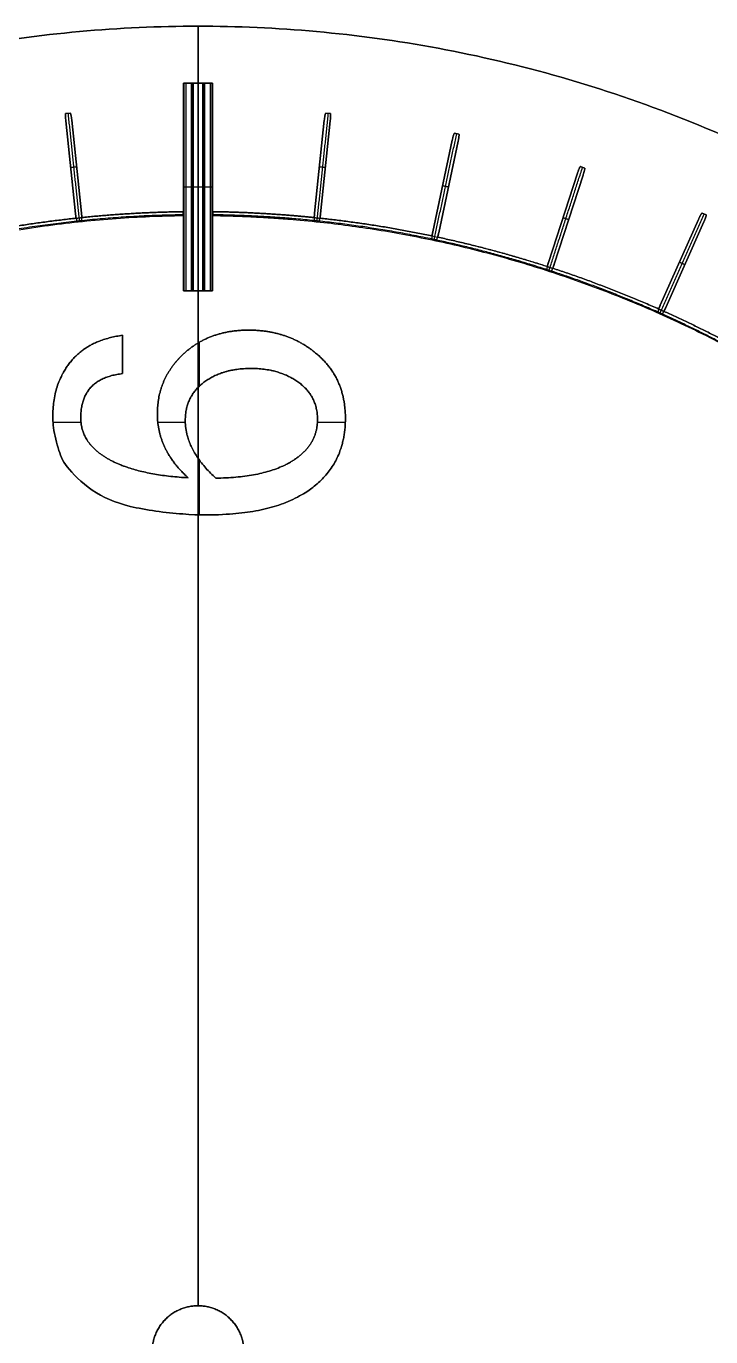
# Model space of a CAD drawing. Header units: millimetres. Extents: x -14 to 14, y 47 to 75.
# Drawn here: x -1.82 to 5.42, y 61.16 to 75 of the extents above; entities that cross this region are included whole.
import ezdxf

# ---------------------------------------------------------------- set-up
doc = ezdxf.new("R2010")
doc.units = ezdxf.units.MM
doc.header["$MEASUREMENT"] = 0
doc.layers.add('Default', color=7, linetype='Continuous')

msp = doc.modelspace()

# ---------------------------------------------------------------- linework, layer by layer
at = {"layer": 'Default', "color": 3}
for p, q in [((-0.153, 74.4, 0.302), (-0.153, 74.4, 0.216)), ((0, 72.204, 0.238), (0, 74.4, 0.238)), ((0, 74.4, 0.238), (0, 74.4, 0.216)), ((0.153, 74.4, 0.302), (0.153, 74.4, 0.216)), ((-0.153, 73.302, 0.302), (-0.153, 73.302, 0.216)), ((0.153, 73.302, 0.302), (0.153, 73.302, 0.216)), ((-0.153, 72.204, 0.302), (-0.153, 72.204, 0.216)), ((0, 72.204, 0.238), (0, 72.204, 0.216)), ((0.153, 72.204, 0.302), (0.153, 72.204, 0.216))]:
    msp.add_line(p, q, dxfattribs=at)
at = {"layer": 'Default', "color": 6}
for p, q in [((-1.352, 74.083, 0.216), (-1.398, 74.079, 0.216)), ((-1.352, 74.083, 0.226), (-1.398, 74.079, 0.226)), ((-1.398, 74.079, 0.221), (-1.352, 74.083, 0.221)), ((-1.398, 74.079, 0.216), (-1.398, 74.079, 0.226)), ((-1.352, 74.083, 0.216), (-1.352, 74.083, 0.226)), ((1.398, 74.079, 0.216), (1.352, 74.083, 0.216)), ((1.398, 74.079, 0.226), (1.352, 74.083, 0.226)), ((1.352, 74.083, 0.221), (1.398, 74.079, 0.221)), ((1.352, 74.083, 0.216), (1.352, 74.083, 0.226)), ((1.398, 74.079, 0.216), (1.398, 74.079, 0.226)), ((-1.398, 74.002, 0.216), (-1.295, 73.017, 0.216)), ((-1.398, 74.002, 0.226), (-1.295, 73.017, 0.226)), ((-1.295, 73.017, 0.221), (-1.398, 74.002, 0.221)), ((-1.398, 74.002, 0.216), (-1.398, 74.002, 0.226)), ((-1.232, 73.024, 0.216), (-1.335, 74.009, 0.216)), ((-1.232, 73.024, 0.226), (-1.335, 74.009, 0.226)), ((-1.335, 74.009, 0.221), (-1.232, 73.024, 0.221)), ((-1.335, 74.009, 0.216), (-1.335, 74.009, 0.226)), ((1.335, 74.009, 0.216), (1.232, 73.024, 0.216)), ((1.335, 74.009, 0.226), (1.232, 73.024, 0.226)), ((1.232, 73.024, 0.221), (1.335, 74.009, 0.221)), ((1.295, 73.017, 0.216), (1.398, 74.002, 0.216)), ((1.295, 73.017, 0.226), (1.398, 74.002, 0.226)), ((1.398, 74.002, 0.221), (1.295, 73.017, 0.221)), ((1.335, 74.009, 0.216), (1.335, 74.009, 0.226)), ((1.398, 74.002, 0.216), (1.398, 74.002, 0.226)), ((2.688, 73.798, 0.216), (2.482, 72.829, 0.216)), ((2.688, 73.798, 0.226), (2.482, 72.829, 0.226)), ((2.482, 72.829, 0.221), (2.688, 73.798, 0.221)), ((2.544, 72.816, 0.216), (2.75, 73.785, 0.216)), ((2.544, 72.816, 0.226), (2.75, 73.785, 0.226)), ((2.75, 73.785, 0.221), (2.544, 72.816, 0.221)), ((2.688, 73.798, 0.216), (2.688, 73.798, 0.226)), ((2.757, 73.861, 0.216), (2.712, 73.871, 0.216)), ((2.757, 73.861, 0.226), (2.712, 73.871, 0.226)), ((2.712, 73.871, 0.221), (2.757, 73.861, 0.221)), ((2.712, 73.871, 0.216), (2.712, 73.871, 0.226)), ((2.75, 73.785, 0.216), (2.75, 73.785, 0.226)), ((2.757, 73.861, 0.216), (2.757, 73.861, 0.226)), ((4.087, 73.502, 0.216), (4.042, 73.517, 0.216)), ((4.087, 73.502, 0.226), (4.042, 73.517, 0.226)), ((4.042, 73.517, 0.221), (4.087, 73.502, 0.221)), ((4.042, 73.517, 0.216), (4.042, 73.517, 0.226)), ((4.011, 73.447, 0.216), (3.705, 72.505, 0.216)), ((4.011, 73.447, 0.226), (3.705, 72.505, 0.226)), ((3.705, 72.505, 0.221), (4.011, 73.447, 0.221)), ((3.765, 72.485, 0.216), (4.071, 73.427, 0.216)), ((3.765, 72.485, 0.226), (4.071, 73.427, 0.226)), ((4.071, 73.427, 0.221), (3.765, 72.485, 0.221)), ((4.011, 73.447, 0.216), (4.011, 73.447, 0.226)), ((4.071, 73.427, 0.216), (4.071, 73.427, 0.226)), ((4.087, 73.502, 0.216), (4.087, 73.502, 0.226)), ((-1.295, 73.017, 0.216), (-1.295, 73.017, 0.226)), ((-1.232, 73.024, 0.216), (-1.232, 73.024, 0.226)), ((0.997, 72.959, 0.226), (0.997, 72.959, 0.216)), ((1, 73, 0.226), (1, 73, 0.216)), ((1.232, 73.024, 0.216), (1.232, 73.024, 0.226)), ((1.295, 73.017, 0.216), (1.295, 73.017, 0.226)), ((5.29, 72.959, 0.216), (4.887, 72.054, 0.216)), ((5.29, 72.959, 0.226), (4.887, 72.054, 0.226)), ((4.887, 72.054, 0.221), (5.29, 72.959, 0.221)), ((5.29, 72.959, 0.216), (5.29, 72.959, 0.226)), ((5.371, 73.007, 0.216), (5.329, 73.025, 0.216)), ((5.371, 73.007, 0.226), (5.329, 73.025, 0.226)), ((5.329, 73.025, 0.221), (5.371, 73.007, 0.221)), ((5.329, 73.025, 0.216), (5.329, 73.025, 0.226)), ((5.371, 73.007, 0.216), (5.371, 73.007, 0.226)), ((-1.279, 72.942, 0.216), (-1.232, 72.947, 0.216)), ((-1.279, 72.942, 0.226), (-1.232, 72.947, 0.226)), ((1.232, 72.947, 0.216), (1.279, 72.942, 0.216)), ((1.232, 72.947, 0.226), (1.279, 72.942, 0.226)), ((2.482, 72.829, 0.216), (2.482, 72.829, 0.226)), ((2.544, 72.816, 0.216), (2.544, 72.816, 0.226)), ((4.945, 72.029, 0.216), (5.348, 72.934, 0.216)), ((4.945, 72.029, 0.226), (5.348, 72.934, 0.226)), ((5.348, 72.934, 0.221), (4.945, 72.029, 0.221)), ((5.348, 72.934, 0.216), (5.348, 72.934, 0.226)), ((2.474, 72.753, 0.216), (2.5, 72.746, 0.216)), ((2.474, 72.753, 0.226), (2.5, 72.746, 0.226)), ((2.5, 72.746, 0.216), (2.52, 72.742, 0.216)), ((2.5, 72.746, 0.226), (2.52, 72.742, 0.226)), ((3.689, 72.43, 0.216), (3.715, 72.42, 0.216)), ((3.689, 72.43, 0.226), (3.715, 72.42, 0.226)), ((3.705, 72.505, 0.216), (3.705, 72.505, 0.226)), ((3.715, 72.42, 0.216), (3.733, 72.414, 0.216)), ((3.715, 72.42, 0.226), (3.733, 72.414, 0.226)), ((3.765, 72.485, 0.216), (3.765, 72.485, 0.226)), ((4.887, 72.054, 0.216), (4.887, 72.054, 0.226)), ((4.945, 72.029, 0.216), (4.945, 72.029, 0.226)), ((4.864, 71.981, 0.216), (4.889, 71.968, 0.216)), ((4.864, 71.981, 0.226), (4.889, 71.968, 0.226)), ((4.889, 71.968, 0.216), (4.906, 71.961, 0.216)), ((4.889, 71.968, 0.226), (4.906, 71.961, 0.226))]:
    msp.add_line(p, q, dxfattribs=at)
at = {"layer": 'Default', "color": 9}
for p, q in [((-0.798, 71.735, 0.309), (-0.798, 71.735, 0.216)), ((0.534, 71.79, 0.216), (0.534, 71.79, 0.309)), ((-1.348, 71.454, 0.216), (-1.348, 71.454, 0.309)), ((-0.798, 71.533, 0.216), (-0.798, 71.533, 0.309)), ((-0.158, 71.534, 0.216), (-0.158, 71.534, 0.309)), ((1.259, 71.535, 0.216), (1.259, 71.535, 0.309)), ((-0.798, 71.33, 0.309), (-0.798, 71.33, 0.216)), ((0.559, 71.385, 0.216), (0.559, 71.385, 0.309)), ((0.059, 71.236, 0.216), (0.059, 71.236, 0.309)), ((1.062, 71.239, 0.216), (1.062, 71.239, 0.309)), ((-1.534, 70.89, 0.216), (-1.534, 70.89, 0.309)), ((-0.43, 70.907, 0.216), (-0.43, 70.907, 0.309)), ((-1.24, 70.863, 0.216), (-1.24, 70.863, 0.309)), ((-0.135, 70.835, 0.216), (-0.135, 70.835, 0.309)), ((1.263, 70.847, 0.216), (1.263, 70.847, 0.309)), ((1.558, 70.858, 0.216), (1.558, 70.858, 0.309)), ((-0.947, 70.428, 0.216), (-0.947, 70.428, 0.309)), ((0.986, 70.401, 0.216), (0.986, 70.401, 0.309)), ((-0.104, 70.23, 0.216), (-0.104, 70.23, 0.309)), ((0.188, 70.226, 0.216), (0.188, 70.226, 0.309)), ((1.185, 70.107, 0.216), (1.185, 70.107, 0.309)), ((0.108, 69.839, 0.216), (0.108, 69.839, 0.309))]:
    msp.add_line(p, q, dxfattribs=at)
at = {"layer": 'Default', "color": 3}
for points in [[(-0.153, 74.4), (-0.153, 72.204)], [(0.153, 74.4), (-0.153, 74.4)], [(-0.153, 72.204), (-0.153, 74.4)], [(-0.153, 74.4), (-0.02, 74.4)], [(-0.069, 74.4), (-0.127, 74.4)], [(0.02, 74.4), (0.153, 74.4)], [(0.127, 74.4), (0.069, 74.4)], [(0.153, 72.204), (0.153, 74.4)], [(0.153, 74.4), (0.153, 72.204)], [(-0.153, 72.204), (0.153, 72.204)], [(-0.02, 72.204), (-0.153, 72.204)], [(-0.127, 72.204), (-0.069, 72.204)], [(0.153, 72.204), (0.02, 72.204)], [(0.069, 72.204), (0.127, 72.204)]]:
    msp.add_lwpolyline(points, dxfattribs=at)
at = {"layer": 'Default', "color": 177}
for points, knots in [([(13.967, 61, -0.008), (13.967, 75, -0.008), (0, 75, -0.008), (-13.967, 75, -0.008), (-13.967, 61, -0.008), (-13.967, 47, -0.008), (0, 47, -0.008), (13.967, 47, -0.008), (13.967, 61, -0.008)], [0, 0, 0, 21.991149, 21.991149, 43.982297, 43.982297, 65.973446, 65.973446, 87.964594, 87.964594, 87.964594]), ([(13.967, 61, 0.218), (13.967, 47, 0.218), (0, 47, 0.218), (-13.967, 47, 0.218), (-13.967, 61, 0.218), (-13.967, 75, 0.218), (0, 75, 0.218), (13.967, 75, 0.218), (13.967, 61, 0.218)], [-87.964594, -87.964594, -87.964594, -65.973446, -65.973446, -43.982297, -43.982297, -21.991149, -21.991149, 0, 0, 0]), ([(13.967, 61, 0.105), (13.967, 75, 0.105), (0, 75, 0.105), (-13.967, 75, 0.105), (-13.967, 61, 0.105), (-13.967, 47, 0.105), (0, 47, 0.105), (13.967, 47, 0.105), (13.967, 61, 0.105)], [0, 0, 0, 21.991149, 21.991149, 43.982297, 43.982297, 65.973446, 65.973446, 87.964594, 87.964594, 87.964594]), ([(0.485, 61, -0.008), (0.485, 61.485, -0.008), (0, 61.485, -0.008), (-0.485, 61.485, -0.008), (-0.485, 61, -0.008), (-0.485, 60.515, -0.008), (0, 60.515, -0.008), (0.485, 60.515, -0.008), (0.485, 61, -0.008)], [0, 0, 0, 0.761014, 0.761014, 1.522028, 1.522028, 2.283042, 2.283042, 3.044056, 3.044056, 3.044056]), ([(0.485, 61, 0.218), (0.485, 60.515, 0.218), (0, 60.515, 0.218), (-0.485, 60.515, 0.218), (-0.485, 61, 0.218), (-0.485, 61.485, 0.218), (0, 61.485, 0.218), (0.485, 61.485, 0.218), (0.485, 61, 0.218)], [-3.044056, -3.044056, -3.044056, -2.283042, -2.283042, -1.522028, -1.522028, -0.761014, -0.761014, 0, 0, 0])]:
    msp.add_rational_spline(points, [1, 0.707106781187, 1, 0.707106781187, 1, 0.707106781187, 1, 0.707106781187, 1], degree=2, knots=knots, dxfattribs=at)
for points in [[(0, 75, -0.008), (0, 75, 0.105), (0, 75, 0.218)], [(0, 75, -0.008), (0, 68.242, -0.008), (0, 61.485, -0.008)], [(0, 61.485, 0.218), (0, 68.242, 0.218), (0, 75, 0.218)], [(0, 61.485, 0.218), (0, 61.485, 0.105), (0, 61.485, -0.008)]]:
    msp.add_open_spline(points, degree=2, dxfattribs=at)
at = {"layer": 'Default', "color": 3}
for points, weights in [([(-0.153, 74.4, 0.302), (-0.153, 74.4, 0.322), (-0.127, 74.4, 0.322)], [1, 0.707106781187, 1]), ([(-0.069, 74.4, 0.322), (-0.054, 74.4, 0.322), (-0.047, 74.4, 0.311)], [1, 0.850650808352, 1]), ([(0.047, 74.4, 0.311), (0.054, 74.4, 0.322), (0.069, 74.4, 0.322)], [1, 0.850650808352, 1]), ([(0.069, 74.4, 0.322), (0.054, 74.4, 0.322), (0.047, 74.4, 0.311)], [1, 0.850650808352, 1]), ([(0.127, 74.4, 0.322), (0.153, 74.4, 0.322), (0.153, 74.4, 0.302)], [1, 0.707106781187, 1]), ([(-0.127, 72.204, 0.322), (-0.153, 72.204, 0.322), (-0.153, 72.204, 0.302)], [1, 0.707106781187, 1]), ([(-0.047, 72.204, 0.311), (-0.054, 72.204, 0.322), (-0.069, 72.204, 0.322)], [1, 0.850650808352, 1]), ([(0.069, 72.204, 0.322), (0.054, 72.204, 0.322), (0.047, 72.204, 0.311)], [1, 0.850650808352, 1]), ([(0.069, 72.204, 0.322), (0.054, 72.204, 0.322), (0.047, 72.204, 0.311)], [1, 0.850650808352, 1]), ([(0.153, 72.204, 0.302), (0.153, 72.204, 0.322), (0.127, 72.204, 0.322)], [1, 0.707106781187, 1])]:
    msp.add_rational_spline(points, weights, degree=2, dxfattribs=at)
for points, degree in [([(-0.153, 72.204, 0.302), (-0.153, 72.936, 0.302), (-0.153, 73.668, 0.302), (-0.153, 74.4, 0.302)], 3), ([(-0.145, 72.204, 0.316), (-0.145, 72.936, 0.316), (-0.145, 73.668, 0.316), (-0.145, 74.4, 0.316)], 3), ([(-0.127, 72.204, 0.322), (-0.127, 72.936, 0.322), (-0.127, 73.668, 0.322), (-0.127, 74.4, 0.322)], 3), ([(-0.069, 72.204, 0.322), (-0.069, 72.936, 0.322), (-0.069, 73.668, 0.322), (-0.069, 74.4, 0.322)], 3), ([(-0.056, 72.204, 0.319), (-0.056, 72.936, 0.319), (-0.056, 73.668, 0.319), (-0.056, 74.4, 0.319)], 3), ([(-0.047, 74.4, 0.311), (-0.031, 74.4, 0.287), (-0.016, 74.4, 0.262), (0, 74.4, 0.238)], 3), ([(-0.047, 72.204, 0.311), (-0.047, 72.936, 0.311), (-0.047, 73.668, 0.311), (-0.047, 74.4, 0.311)], 3), ([(0, 74.4, 0.238), (0.016, 74.4, 0.262), (0.031, 74.4, 0.287), (0.047, 74.4, 0.311)], 3), ([(0, 72.204, 0.216), (0, 73.302, 0.216), (0, 74.4, 0.216)], 2), ([(0.047, 74.4, 0.311), (0.047, 73.668, 0.311), (0.047, 72.936, 0.311), (0.047, 72.204, 0.311)], 3), ([(0.056, 74.4, 0.319), (0.056, 73.668, 0.319), (0.056, 72.936, 0.319), (0.056, 72.204, 0.319)], 3), ([(0.069, 74.4, 0.322), (0.069, 73.668, 0.322), (0.069, 72.936, 0.322), (0.069, 72.204, 0.322)], 3), ([(0.127, 74.4, 0.322), (0.127, 73.668, 0.322), (0.127, 72.936, 0.322), (0.127, 72.204, 0.322)], 3), ([(0.145, 74.4, 0.316), (0.145, 73.668, 0.316), (0.145, 72.936, 0.316), (0.145, 72.204, 0.316)], 3), ([(0.153, 74.4, 0.302), (0.153, 73.668, 0.302), (0.153, 72.936, 0.302), (0.153, 72.204, 0.302)], 3), ([(-0.153, 73.302, 0.216), (0, 73.302, 0.216), (0.153, 73.302, 0.216)], 2), ([(-0.127, 73.302, 0.322), (-0.098, 73.302, 0.322), (-0.069, 73.302, 0.322)], 2), ([(0.069, 73.302, 0.322), (0.098, 73.302, 0.322), (0.127, 73.302, 0.322)], 2), ([(0, 72.204, 0.238), (-0.016, 72.204, 0.262), (-0.031, 72.204, 0.287), (-0.047, 72.204, 0.311)], 3), ([(0.047, 72.204, 0.311), (0.031, 72.204, 0.287), (0.016, 72.204, 0.262), (0, 72.204, 0.238)], 3)]:
    msp.add_open_spline(points, degree=degree, dxfattribs=at)
at = {"layer": 'Default', "color": 6}
for points, weights, degree in [([(-1.398, 74.079, 0.216), (-1.406, 74.078, 0.216), (-1.398, 74.002, 0.216)], [1, 0.707106781187, 1], 2), ([(-1.398, 74.079, 0.226), (-1.406, 74.078, 0.226), (-1.398, 74.002, 0.226)], [1, 0.707106781187, 1], 2), ([(-1.398, 74.002, 0.221), (-1.406, 74.078, 0.221), (-1.398, 74.079, 0.221)], [1, 0.707106781187, 1], 2), ([(-1.335, 74.009, 0.216), (-1.343, 74.084, 0.216), (-1.352, 74.083, 0.216)], [1, 0.707106781187, 1], 2), ([(-1.335, 74.009, 0.226), (-1.343, 74.084, 0.226), (-1.352, 74.083, 0.226)], [1, 0.707106781187, 1], 2), ([(-1.352, 74.083, 0.221), (-1.343, 74.084, 0.221), (-1.335, 74.009, 0.221)], [1, 0.707106781187, 1], 2), ([(1.352, 74.083, 0.216), (1.343, 74.084, 0.216), (1.335, 74.009, 0.216)], [1, 0.707106781187, 1], 2), ([(1.352, 74.083, 0.226), (1.343, 74.084, 0.226), (1.335, 74.009, 0.226)], [1, 0.707106781187, 1], 2), ([(1.335, 74.009, 0.221), (1.343, 74.084, 0.221), (1.352, 74.083, 0.221)], [1, 0.707106781187, 1], 2), ([(1.398, 74.002, 0.216), (1.406, 74.078, 0.216), (1.398, 74.079, 0.216)], [1, 0.707106781187, 1], 2), ([(1.398, 74.002, 0.226), (1.406, 74.078, 0.226), (1.398, 74.079, 0.226)], [1, 0.707106781187, 1], 2), ([(1.398, 74.079, 0.221), (1.406, 74.078, 0.221), (1.398, 74.002, 0.221)], [1, 0.707106781187, 1], 2), ([(2.712, 73.871, 0.216), (2.704, 73.872, 0.216), (2.688, 73.798, 0.216)], [1, 0.707106781187, 1], 2), ([(2.712, 73.871, 0.226), (2.704, 73.872, 0.226), (2.688, 73.798, 0.226)], [1, 0.707106781187, 1], 2), ([(2.688, 73.798, 0.221), (2.704, 73.872, 0.221), (2.712, 73.871, 0.221)], [1, 0.707106781187, 1], 2), ([(2.75, 73.785, 0.216), (2.766, 73.859, 0.216), (2.757, 73.861, 0.216)], [1, 0.707106781187, 1], 2), ([(2.75, 73.785, 0.226), (2.766, 73.859, 0.226), (2.757, 73.861, 0.226)], [1, 0.707106781187, 1], 2), ([(2.757, 73.861, 0.221), (2.766, 73.859, 0.221), (2.75, 73.785, 0.221)], [1, 0.707106781187, 1], 2), ([(4.042, 73.517, 0.216), (4.034, 73.519, 0.216), (4.011, 73.447, 0.216)], [1, 0.707106781187, 1], 2), ([(4.042, 73.517, 0.226), (4.034, 73.519, 0.226), (4.011, 73.447, 0.226)], [1, 0.707106781187, 1], 2), ([(4.011, 73.447, 0.221), (4.034, 73.519, 0.221), (4.042, 73.517, 0.221)], [1, 0.707106781187, 1], 2), ([(4.071, 73.427, 0.216), (4.095, 73.5, 0.216), (4.087, 73.502, 0.216)], [1, 0.707106781187, 1], 2), ([(4.071, 73.427, 0.226), (4.095, 73.5, 0.226), (4.087, 73.502, 0.226)], [1, 0.707106781187, 1], 2), ([(4.087, 73.502, 0.221), (4.095, 73.5, 0.221), (4.071, 73.427, 0.221)], [1, 0.707106781187, 1], 2), ([(-5.86, 71.473, 0.221), (-3.204, 72.959, 0.221), (-0.161, 73, 0.221)], [0.861476329875, 0.883051693523, 0.963380040124], 2), ([(-0.161, 73.008, 0.226), (-1.981, 72.983, 0.226), (-3.713, 72.421, 0.226)], [0.963384201334, 0.913716196428, 0.886509199455], 2), ([(-0.161, 73.008, 0.216), (-1.981, 72.983, 0.216), (-3.713, 72.421, 0.216)], [0.963384201339, 0.913716196429, 0.886509199455], 2), ([(-2.474, 72.785, 0.226), (-1.886, 72.908, 0.226), (-1.289, 72.972, 0.226)], [0.908123857218, 0.91972819824, 0.93380018777], 2), ([(-2.474, 72.785, 0.216), (-1.886, 72.908, 0.216), (-1.289, 72.972, 0.216)], [0.908123857218, 0.91972819824, 0.93380018777], 2), ([(-1.289, 72.972, 0.221), (-1.886, 72.908, 0.221), (-2.474, 72.785, 0.221)], [0.93380018777, 0.91972819824, 0.908123857218], 2), ([(-1.295, 73.017, 0.216), (-1.292, 72.992, 0.216), (-1.289, 72.972, 0.216)], [1, 0.8811173602, 0.858741441198], 2), ([(-1.295, 73.017, 0.226), (-1.292, 72.992, 0.226), (-1.289, 72.972, 0.226)], [1, 0.881117360202, 0.858741441199], 2), ([(-1.289, 72.972, 0.221), (-1.292, 72.992, 0.221), (-1.295, 73.017, 0.221)], [0.858741441198, 0.8811173602, 1], 2), ([(-1.289, 72.972, 0.216), (-1.259, 72.976, 0.216), (-1.229, 72.979, 0.216)], [0.93380019555, 0.934516993572, 0.935240194334], 2), ([(-1.289, 72.972, 0.226), (-1.259, 72.976, 0.226), (-1.229, 72.979, 0.226)], [0.93380019555, 0.934516993572, 0.935240194334], 2), ([(-1.289, 72.972, 0.216), (-1.283, 72.942, 0.216), (-1.279, 72.942, 0.216)], [0.858741441198, 0.825989420987, 1], 2), ([(-1.289, 72.972, 0.226), (-1.283, 72.942, 0.226), (-1.279, 72.942, 0.226)], [0.858741441199, 0.825989420984, 1], 2), ([(-1.229, 72.979, 0.216), (-1.229, 72.999, 0.216), (-1.232, 73.024, 0.216)], [0.858741441198, 0.8811173602, 1], 2), ([(-1.229, 72.979, 0.226), (-1.229, 72.999, 0.226), (-1.232, 73.024, 0.226)], [0.858741441199, 0.881117360202, 1], 2), ([(-1.232, 73.024, 0.221), (-1.229, 72.999, 0.221), (-1.229, 72.979, 0.221)], [1, 0.8811173602, 0.858741441198], 2), ([(-1.232, 72.947, 0.216), (-1.228, 72.947, 0.216), (-1.229, 72.979, 0.216)], [1, 0.825989420987, 0.858741441198], 2), ([(-1.232, 72.947, 0.226), (-1.228, 72.947, 0.226), (-1.229, 72.979, 0.226)], [1, 0.825989420984, 0.858741441199], 2), ([(-1.229, 72.979, 0.226), (-0.696, 73.033, 0.226), (-0.161, 73.041, 0.226)], [0.935240202196, 0.948277233785, 0.963394946323], 2), ([(-1.229, 72.979, 0.216), (-0.696, 73.033, 0.216), (-0.161, 73.041, 0.216)], [0.935240202196, 0.948277233785, 0.963394946323], 2), ([(-0.161, 73.041, 0.221), (-0.696, 73.033, 0.221), (-1.229, 72.979, 0.221)], [0.963394946323, 0.948277233785, 0.935240202196], 2), ([(1.232, 73.024, 0.216), (1.229, 72.999, 0.216), (1.229, 72.979, 0.216)], [1, 0.8811173602, 0.858741441198], 2), ([(1.232, 73.024, 0.226), (1.229, 72.999, 0.226), (1.229, 72.979, 0.226)], [1, 0.881117360203, 0.858741441199], 2), ([(1.229, 72.979, 0.221), (1.229, 72.999, 0.221), (1.232, 73.024, 0.221)], [0.858741441198, 0.8811173602, 1], 2), ([(1.229, 72.979, 0.216), (1.259, 72.976, 0.216), (1.289, 72.972, 0.216)], [0.992234693725, 0.991235186116, 0.990242882185], 2), ([(1.229, 72.979, 0.226), (1.259, 72.976, 0.226), (1.289, 72.972, 0.226)], [0.992234693725, 0.991235186116, 0.990242882185], 2), ([(1.229, 72.979, 0.216), (1.228, 72.947, 0.216), (1.232, 72.947, 0.216)], [0.858741441198, 0.825989420987, 1], 2), ([(1.229, 72.979, 0.226), (1.228, 72.947, 0.226), (1.232, 72.947, 0.226)], [0.858741441199, 0.825989420983, 1], 2), ([(1.279, 72.942, 0.216), (1.283, 72.942, 0.216), (1.289, 72.972, 0.216)], [1, 0.825989420987, 0.858741441198], 2), ([(1.279, 72.942, 0.226), (1.283, 72.942, 0.226), (1.289, 72.972, 0.226)], [1, 0.825989420984, 0.858741441199], 2), ([(1.289, 72.972, 0.216), (1.292, 72.992, 0.216), (1.295, 73.017, 0.216)], [0.858741441198, 0.8811173602, 1], 2), ([(1.289, 72.972, 0.226), (1.292, 72.992, 0.226), (1.295, 73.017, 0.226)], [0.858741441199, 0.881117360202, 1], 2), ([(1.295, 73.017, 0.221), (1.292, 72.992, 0.221), (1.289, 72.972, 0.221)], [1, 0.8811173602, 0.858741441198], 2), ([(1.289, 72.972, 0.226), (1.886, 72.908, 0.226), (2.474, 72.785, 0.226)], [0.990242882185, 0.970856150575, 0.954219047764], 2), ([(1.289, 72.972, 0.216), (1.886, 72.908, 0.216), (2.474, 72.785, 0.216)], [0.990242882185, 0.970856150575, 0.954219047764], 2), ([(2.474, 72.785, 0.221), (1.886, 72.908, 0.221), (1.289, 72.972, 0.221)], [0.954218945154, 0.970856090791, 0.990242882185], 2), ([(5.329, 73.025, 0.216), (5.321, 73.029, 0.216), (5.29, 72.959, 0.216)], [1, 0.707106781187, 1], 2), ([(5.329, 73.025, 0.226), (5.321, 73.029, 0.226), (5.29, 72.959, 0.226)], [1, 0.707106781187, 1], 2), ([(5.29, 72.959, 0.221), (5.321, 73.029, 0.221), (5.329, 73.025, 0.221)], [1, 0.707106781187, 1], 2), ([(5.348, 72.934, 0.216), (5.379, 73.003, 0.216), (5.371, 73.007, 0.216)], [1, 0.707106781187, 1], 2), ([(5.348, 72.934, 0.226), (5.379, 73.003, 0.226), (5.371, 73.007, 0.226)], [1, 0.707106781187, 1], 2), ([(5.371, 73.007, 0.221), (5.379, 73.003, 0.221), (5.348, 72.934, 0.221)], [1, 0.707106781187, 1], 2), ([(2.482, 72.829, 0.216), (2.477, 72.805, 0.216), (2.474, 72.785, 0.216)], [1, 0.8811173602, 0.858741441198], 2), ([(2.482, 72.829, 0.226), (2.477, 72.805, 0.226), (2.474, 72.785, 0.226)], [1, 0.881117360203, 0.858741441199], 2), ([(2.474, 72.785, 0.221), (2.477, 72.805, 0.221), (2.482, 72.829, 0.221)], [0.858689502017, 0.880979037414, 1], 2), ([(2.533, 72.772, 0.216), (2.539, 72.791, 0.216), (2.544, 72.816, 0.216)], [0.858741441198, 0.8811173602, 1], 2), ([(2.533, 72.772, 0.226), (2.539, 72.791, 0.226), (2.544, 72.816, 0.226)], [0.858741441199, 0.881117360204, 1], 2), ([(2.544, 72.816, 0.221), (2.539, 72.792, 0.221), (2.533, 72.772, 0.221)], [1, 0.881613760084, 0.85892998715], 2), ([(2.474, 72.785, 0.216), (2.47, 72.754, 0.216), (2.474, 72.753, 0.216)], [0.858741441198, 0.825989420987, 1], 2), ([(2.474, 72.785, 0.226), (2.47, 72.754, 0.226), (2.474, 72.753, 0.226)], [0.858741441199, 0.825989420984, 1], 2), ([(2.474, 72.784, 0.226), (2.474, 72.784, 0.226), (2.474, 72.785, 0.226), (2.474, 72.785, 0.226)], [1, 1.00015516533, 1.00031357305, 1.00047522316], 3), ([(3.715, 72.42, 0.226), (3.116, 72.615, 0.226), (2.5, 72.746, 0.226)], [0.922568969011, 0.936533869934, 0.953324487344], 2), ([(3.715, 72.42, 0.216), (3.116, 72.615, 0.216), (2.5, 72.746, 0.216)], [0.922568966544, 0.936533868447, 0.953324487335], 2), ([(2.52, 72.742, 0.216), (2.524, 72.742, 0.216), (2.533, 72.772, 0.216)], [1, 0.825989420987, 0.858741441198], 2), ([(2.52, 72.742, 0.226), (2.524, 72.742, 0.226), (2.533, 72.772, 0.226)], [1, 0.825989420983, 0.858741441199], 2), ([(2.533, 72.772, 0.226), (3.12, 72.646, 0.226), (3.692, 72.462, 0.226)], [0.952587590018, 0.93666697094, 0.923305731483], 2), ([(2.533, 72.772, 0.216), (3.12, 72.646, 0.216), (3.692, 72.462, 0.216)], [0.952587590018, 0.93666697094, 0.923305731483], 2), ([(3.692, 72.461, 0.221), (3.121, 72.646, 0.221), (2.533, 72.772, 0.221)], [0.923303919624, 0.936665065682, 0.952585622061], 2), ([(3.692, 72.462, 0.216), (3.685, 72.431, 0.216), (3.689, 72.43, 0.216)], [0.858741441198, 0.825989420986, 1], 2), ([(3.692, 72.462, 0.226), (3.685, 72.431, 0.226), (3.689, 72.43, 0.226)], [0.858741441199, 0.825989420983, 1], 2), ([(3.705, 72.505, 0.216), (3.697, 72.481, 0.216), (3.692, 72.462, 0.216)], [1, 0.881117360201, 0.858741441198], 2), ([(3.705, 72.505, 0.226), (3.697, 72.481, 0.226), (3.692, 72.462, 0.226)], [1, 0.881117360203, 0.858741441199], 2), ([(3.692, 72.461, 0.221), (3.697, 72.481, 0.221), (3.705, 72.505, 0.221)], [0.858695902376, 0.880996120313, 1], 2), ([(3.692, 72.462, 0.216), (3.721, 72.452, 0.216), (3.75, 72.443, 0.216)], [0.923305731483, 0.922645927549, 0.921992364857], 2), ([(3.692, 72.462, 0.226), (3.721, 72.452, 0.226), (3.75, 72.443, 0.226)], [0.923305731483, 0.922645927549, 0.921992364857], 2), ([(4.889, 71.968, 0.226), (4.314, 72.225, 0.226), (3.715, 72.42, 0.226)], [0.898115936123, 0.909010670147, 0.922568969011], 2), ([(4.889, 71.968, 0.216), (4.314, 72.225, 0.216), (3.715, 72.42, 0.216)], [0.898115936116, 0.909010669152, 0.922568966544], 2), ([(3.733, 72.414, 0.216), (3.737, 72.413, 0.216), (3.75, 72.443, 0.216)], [1, 0.825989420986, 0.858741441198], 2), ([(3.733, 72.414, 0.226), (3.737, 72.413, 0.226), (3.75, 72.443, 0.226)], [1, 0.825989420983, 0.858741441199], 2), ([(3.75, 72.443, 0.216), (3.757, 72.461, 0.216), (3.765, 72.485, 0.216)], [0.858741441198, 0.881117360201, 1], 2), ([(3.75, 72.443, 0.226), (3.757, 72.461, 0.226), (3.765, 72.485, 0.226)], [0.858741441199, 0.881117360204, 1], 2), ([(3.765, 72.485, 0.221), (3.757, 72.462, 0.221), (3.75, 72.443, 0.221)], [1, 0.881683411928, 0.858956712005], 2), ([(3.75, 72.443, 0.226), (4.321, 72.256, 0.226), (4.87, 72.013, 0.226)], [0.921992364857, 0.909146371204, 0.898711570218], 2), ([(3.75, 72.443, 0.216), (4.321, 72.256, 0.216), (4.87, 72.013, 0.216)], [0.921992364857, 0.909146371204, 0.898711570218], 2), ([(4.87, 72.013, 0.221), (4.321, 72.256, 0.221), (3.75, 72.443, 0.221)], [0.898711505479, 0.909145665154, 0.921990724583], 2), ([(4.87, 72.013, 0.216), (4.86, 71.983, 0.216), (4.864, 71.981, 0.216)], [0.858741441198, 0.825989420985, 1], 2), ([(4.87, 72.013, 0.226), (4.86, 71.983, 0.226), (4.864, 71.981, 0.226)], [0.858741441199, 0.825989420982, 1], 2), ([(4.887, 72.054, 0.216), (4.877, 72.032, 0.216), (4.87, 72.013, 0.216)], [1, 0.881117360201, 0.858741441198], 2), ([(4.887, 72.054, 0.226), (4.877, 72.032, 0.226), (4.87, 72.013, 0.226)], [1, 0.881117360204, 0.858741441199], 2), ([(4.87, 72.013, 0.221), (4.877, 72.032, 0.221), (4.887, 72.054, 0.221)], [0.858689492986, 0.880979013302, 1], 2), ([(4.87, 72.013, 0.216), (4.898, 72.001, 0.216), (4.925, 71.988, 0.216)], [0.898711570218, 0.898194750395, 0.897683845396], 2), ([(4.87, 72.013, 0.226), (4.898, 72.001, 0.226), (4.925, 71.988, 0.226)], [0.898711570218, 0.898194750395, 0.897683845396], 2), ([(4.87, 72.012, 0.226), (4.87, 72.013, 0.226), (4.87, 72.013, 0.226), (4.87, 72.013, 0.226)], [1, 1.00015519126, 1.00031362604, 1.00047530434], 3), ([(4.906, 71.961, 0.216), (4.91, 71.959, 0.216), (4.925, 71.988, 0.216)], [1, 0.825989420985, 0.858741441198], 2), ([(4.906, 71.961, 0.226), (4.91, 71.959, 0.226), (4.925, 71.988, 0.226)], [1, 0.825989420982, 0.8587414412], 2), ([(4.925, 71.988, 0.216), (4.935, 72.006, 0.216), (4.945, 72.029, 0.216)], [0.858741441198, 0.881117360201, 1], 2), ([(4.925, 71.988, 0.226), (4.935, 72.006, 0.226), (4.945, 72.029, 0.226)], [0.8587414412, 0.881117360205, 1], 2), ([(4.945, 72.029, 0.221), (4.935, 72.006, 0.221), (4.925, 71.988, 0.221)], [1, 0.881580226371, 0.858917144161], 2), ([(4.925, 71.988, 0.226), (5.414, 71.769, 0.226), (5.881, 71.508, 0.226)], [0.897683845396, 0.88870349032, 0.881550598335], 2), ([(4.925, 71.988, 0.216), (5.414, 71.769, 0.216), (5.881, 71.508, 0.216)], [0.897683845396, 0.88870349032, 0.881550598335], 2), ([(5.881, 71.508, 0.221), (5.414, 71.769, 0.221), (4.925, 71.988, 0.221)], [0.881550598334, 0.888703154559, 0.897683002313], 2), ([(5.863, 71.478, 0.226), (5.387, 71.745, 0.226), (4.889, 71.968, 0.226)], [0.881564457845, 0.888883893841, 0.898115936123], 2), ([(5.863, 71.478, 0.216), (5.387, 71.745, 0.216), (4.889, 71.968, 0.216)], [0.881564457845, 0.888883893838, 0.898115936116], 2)]:
    msp.add_rational_spline(points, weights, degree=degree, dxfattribs=at)
for points, degree in [([(-1.375, 74.081, 0.216), (-1.317, 73.528, 0.216), (-1.259, 72.976, 0.216)], 2), ([(-1.375, 74.081, 0.226), (-1.317, 73.528, 0.226), (-1.259, 72.976, 0.226)], 2), ([(1.375, 74.081, 0.216), (1.317, 73.528, 0.216), (1.259, 72.976, 0.216)], 2), ([(1.375, 74.081, 0.226), (1.317, 73.528, 0.226), (1.259, 72.976, 0.226)], 2), ([(2.504, 72.778, 0.216), (2.619, 73.322, 0.216), (2.735, 73.866, 0.216)], 2), ([(2.504, 72.778, 0.226), (2.619, 73.322, 0.226), (2.735, 73.866, 0.226)], 2), ([(-1.347, 73.509, 0.216), (-1.315, 73.513, 0.216), (-1.284, 73.516, 0.216)], 2), ([(-1.347, 73.509, 0.226), (-1.315, 73.513, 0.226), (-1.284, 73.516, 0.226)], 2), ([(1.284, 73.516, 0.216), (1.315, 73.513, 0.216), (1.347, 73.509, 0.216)], 2), ([(1.284, 73.516, 0.226), (1.315, 73.513, 0.226), (1.347, 73.509, 0.226)], 2), ([(3.721, 72.452, 0.216), (3.893, 72.981, 0.216), (4.065, 73.509, 0.216)], 2), ([(3.721, 72.452, 0.226), (3.893, 72.981, 0.226), (4.065, 73.509, 0.226)], 2), ([(2.647, 73.3, 0.216), (2.616, 73.307, 0.216), (2.585, 73.313, 0.216)], 2), ([(2.647, 73.3, 0.226), (2.616, 73.307, 0.226), (2.585, 73.313, 0.226)], 2), ([(-1.289, 72.972, 0.216), (-1.289, 72.972, 0.219), (-1.289, 72.972, 0.222), (-1.289, 72.972, 0.226)], 3), ([(-1.259, 72.976, 0.216), (-1.257, 72.96, 0.216), (-1.255, 72.944, 0.216)], 2), ([(-1.259, 72.976, 0.226), (-1.257, 72.96, 0.226), (-1.255, 72.944, 0.226)], 2), ([(-1.229, 72.979, 0.226), (-1.229, 72.979, 0.222), (-1.229, 72.979, 0.219), (-1.229, 72.979, 0.216)], 3), ([(-0.161, 73.041, 0.226), (-0.161, 73.03, 0.226), (-0.161, 73.019, 0.226), (-0.161, 73.008, 0.226)], 3), ([(-0.161, 73.041, 0.216), (-0.161, 73.03, 0.216), (-0.161, 73.019, 0.216), (-0.161, 73.008, 0.216)], 3), ([(-0.161, 73.041, 0.216), (-0.161, 73.041, 0.219), (-0.161, 73.041, 0.222), (-0.161, 73.041, 0.226)], 3), ([(-0.161, 73.008, 0.226), (-0.161, 73, 0.222), (-0.161, 73, 0.219), (-0.161, 73.008, 0.216)], 3), ([(0.161, 73.008, 0.226), (0.161, 73.019, 0.226), (0.161, 73.03, 0.226), (0.161, 73.041, 0.226)], 3), ([(0.161, 73.008, 0.216), (0.161, 73.019, 0.216), (0.161, 73.03, 0.216), (0.161, 73.041, 0.216)], 3), ([(0.161, 73.041, 0.226), (0.161, 73.041, 0.222), (0.161, 73.041, 0.219), (0.161, 73.041, 0.216)], 3), ([(0.161, 73.008, 0.216), (0.161, 73, 0.219), (0.161, 73, 0.222), (0.161, 73.008, 0.226)], 3), ([(1.229, 72.979, 0.216), (1.229, 72.979, 0.219), (1.229, 72.979, 0.222), (1.229, 72.979, 0.226)], 3), ([(1.259, 72.976, 0.216), (1.257, 72.96, 0.216), (1.255, 72.944, 0.216)], 2), ([(1.259, 72.976, 0.226), (1.257, 72.96, 0.226), (1.255, 72.944, 0.226)], 2), ([(1.289, 72.972, 0.226), (1.289, 72.972, 0.222), (1.289, 72.972, 0.219), (1.289, 72.972, 0.216)], 3), ([(3.918, 72.956, 0.216), (3.888, 72.966, 0.216), (3.858, 72.976, 0.216)], 2), ([(3.918, 72.956, 0.226), (3.888, 72.966, 0.226), (3.858, 72.976, 0.226)], 2), ([(4.898, 72.001, 0.216), (5.124, 72.508, 0.216), (5.35, 73.016, 0.216)], 2), ([(4.898, 72.001, 0.226), (5.124, 72.508, 0.226), (5.35, 73.016, 0.226)], 2), ([(2.474, 72.785, 0.216), (2.494, 72.781, 0.216), (2.513, 72.776, 0.216), (2.533, 72.772, 0.216)], 3), ([(2.474, 72.785, 0.216), (2.474, 72.785, 0.219), (2.474, 72.785, 0.222), (2.474, 72.784, 0.226)], 3), ([(2.474, 72.785, 0.226), (2.494, 72.781, 0.226), (2.513, 72.776, 0.226), (2.533, 72.772, 0.226)], 3), ([(2.497, 72.748, 0.216), (2.5, 72.763, 0.216), (2.504, 72.778, 0.216)], 2), ([(2.497, 72.748, 0.226), (2.5, 72.763, 0.226), (2.504, 72.778, 0.226)], 2), ([(2.533, 72.772, 0.226), (2.533, 72.772, 0.222), (2.533, 72.772, 0.219), (2.533, 72.772, 0.216)], 3), ([(3.692, 72.462, 0.216), (3.692, 72.462, 0.219), (3.692, 72.461, 0.222), (3.692, 72.462, 0.226)], 3), ([(3.711, 72.422, 0.216), (3.716, 72.437, 0.216), (3.721, 72.452, 0.216)], 2), ([(3.711, 72.422, 0.226), (3.716, 72.437, 0.226), (3.721, 72.452, 0.226)], 2), ([(3.75, 72.443, 0.226), (3.75, 72.443, 0.222), (3.75, 72.443, 0.219), (3.75, 72.443, 0.216)], 3), ([(5.146, 72.481, 0.216), (5.117, 72.494, 0.216), (5.088, 72.507, 0.216)], 2), ([(5.146, 72.481, 0.226), (5.117, 72.494, 0.226), (5.088, 72.507, 0.226)], 2), ([(4.87, 72.013, 0.216), (4.87, 72.013, 0.219), (4.87, 72.013, 0.222), (4.87, 72.012, 0.226)], 3), ([(4.885, 71.972, 0.216), (4.891, 71.986, 0.216), (4.898, 72.001, 0.216)], 2), ([(4.885, 71.972, 0.226), (4.891, 71.986, 0.226), (4.898, 72.001, 0.226)], 2), ([(4.925, 71.988, 0.226), (4.925, 71.988, 0.222), (4.925, 71.988, 0.219), (4.925, 71.988, 0.216)], 3)]:
    msp.add_open_spline(points, degree=degree, dxfattribs=at)
for points, weights, knots in [([(0.161, 73.041, 0.226), (0.581, 73.035, 0.226), (1, 73, 0.226), (1.114, 72.99, 0.226), (1.229, 72.979, 0.226)], [0.972895697637, 0.985755040452, 1, 0.996064466064, 0.992234693725], [55.824745, 55.824745, 55.824745, 56.744678, 56.744678, 56.998832, 56.998832, 56.998832]), ([(0.161, 73.041, 0.216), (0.581, 73.035, 0.216), (1, 73, 0.216), (1.114, 72.99, 0.216), (1.229, 72.979, 0.216)], [0.972895697637, 0.985755040452, 1, 0.996064466063, 0.992234693725], [55.824745, 55.824745, 55.824745, 56.744678, 56.744678, 56.998832, 56.998832, 56.998832]), ([(1.229, 72.979, 0.221), (1.114, 72.99, 0.221), (1, 73, 0.221), (0.581, 73.035, 0.221), (0.161, 73.041, 0.221)], [0.992234693725, 0.996064466063, 1, 0.985755040452, 0.972895697637], [-56.998832, -56.998832, -56.998832, -56.744678, -56.744678, -55.824745, -55.824745, -55.824745]), ([(2.5, 72.746, 0.226), (1.756, 72.905, 0.226), (0.998, 72.968, 0.226), (0.58, 73.002, 0.226), (0.161, 73.008, 0.226)], [0.953324487344, 0.974429934372, 1, 0.985762038502, 0.972908332661], [-58.198786, -58.198786, -58.198786, -56.553061, -56.553061, -55.636685, -55.636685, -55.636685]), ([(2.5, 72.746, 0.216), (1.756, 72.905, 0.216), (0.998, 72.968, 0.216), (0.58, 73.002, 0.216), (0.161, 73.008, 0.216)], [0.953324487335, 0.974429934367, 1, 0.985762038505, 0.972908332668], [-58.198786, -58.198786, -58.198786, -56.553061, -56.553061, -55.636686, -55.636686, -55.636686]), ([(0.161, 73, 0.221), (0.58, 72.994, 0.221), (0.997, 72.959, 0.221), (3.59, 72.743, 0.221), (5.86, 71.473, 0.221)], [0.97291138755, 0.98576373043, 1, 0.917593365729, 0.881557578823], [55.636794, 55.636794, 55.636794, 56.553061, 56.553061, 61.856868, 61.856868, 61.856868])]:
    msp.add_rational_spline(points, weights, degree=2, knots=knots, dxfattribs=at)
at = {"layer": 'Default', "color": 9}
for points, knots in [([(-0.104, 70.23, 0.216), (-0.43, 70.524, 0.216), (-0.43, 70.907, 0.216), (-0.43, 71.277, 0.216), (-0.158, 71.534, 0.216), (0.115, 71.79, 0.216), (0.534, 71.79, 0.216), (0.961, 71.79, 0.216), (1.259, 71.535, 0.216), (1.558, 71.281, 0.216), (1.558, 70.858, 0.216), (1.558, 70.375, 0.216), (1.185, 70.107, 0.216), (0.811, 69.839, 0.216), (0.108, 69.839, 0.216), (-1.534, 69.839, 0.216), (-1.534, 70.89, 0.216), (-1.534, 71.223, 0.216), (-1.348, 71.454, 0.216), (-1.163, 71.686, 0.216), (-0.798, 71.735, 0.216)], [0, 0, 0, 1, 1, 2, 2, 3, 3, 4, 4, 5, 5, 6, 6, 7, 7, 8, 8, 9, 9, 10, 10, 10]), ([(-0.104, 70.23, 0.309), (-0.43, 70.524, 0.309), (-0.43, 70.907, 0.309), (-0.43, 71.277, 0.309), (-0.158, 71.534, 0.309), (0.115, 71.79, 0.309), (0.534, 71.79, 0.309), (0.961, 71.79, 0.309), (1.259, 71.535, 0.309), (1.558, 71.281, 0.309), (1.558, 70.858, 0.309), (1.558, 70.375, 0.309), (1.185, 70.107, 0.309), (0.811, 69.839, 0.309), (0.108, 69.839, 0.309), (-1.534, 69.839, 0.309), (-1.534, 70.89, 0.309), (-1.534, 71.223, 0.309), (-1.348, 71.454, 0.309), (-1.163, 71.686, 0.309), (-0.798, 71.735, 0.309)], [0, 0, 0, 1, 1, 2, 2, 3, 3, 4, 4, 5, 5, 6, 6, 7, 7, 8, 8, 9, 9, 10, 10, 10]), ([(-0.798, 71.735, 0.262), (-1.163, 71.686, 0.262), (-1.348, 71.454, 0.262), (-1.534, 71.223, 0.262), (-1.534, 70.89, 0.262), (-1.534, 69.839, 0.262), (0.108, 69.839, 0.262), (0.811, 69.839, 0.262), (1.185, 70.107, 0.262), (1.558, 70.375, 0.262), (1.558, 70.858, 0.262), (1.558, 71.281, 0.262), (1.259, 71.535, 0.262), (0.961, 71.79, 0.262), (0.534, 71.79, 0.262), (0.115, 71.79, 0.262), (-0.158, 71.534, 0.262), (-0.43, 71.277, 0.262), (-0.43, 70.907, 0.262), (-0.43, 70.524, 0.262), (-0.104, 70.23, 0.262)], [-10, -10, -10, -9, -9, -8, -8, -7, -7, -6, -6, -5, -5, -4, -4, -3, -3, -2, -2, -1, -1, 0, 0, 0]), ([(-0.798, 71.33, 0.216), (-1.24, 71.282, 0.216), (-1.24, 70.863, 0.216), (-1.24, 70.593, 0.216), (-0.947, 70.428, 0.216), (-0.654, 70.262, 0.216), (-0.104, 70.23, 0.216)], [11, 11, 11, 12, 12, 13, 13, 14, 14, 14]), ([(-0.798, 71.33, 0.309), (-1.24, 71.282, 0.309), (-1.24, 70.863, 0.309), (-1.24, 70.593, 0.309), (-0.947, 70.428, 0.309), (-0.654, 70.262, 0.309), (-0.104, 70.23, 0.309)], [11, 11, 11, 12, 12, 13, 13, 14, 14, 14]), ([(-0.104, 70.23, 0.262), (-0.654, 70.262, 0.262), (-0.947, 70.428, 0.262), (-1.24, 70.593, 0.262), (-1.24, 70.863, 0.262), (-1.24, 71.282, 0.262), (-0.798, 71.33, 0.262)], [-14, -14, -14, -13, -13, -12, -12, -11, -11, -11]), ([(0.188, 70.226, 0.216), (0.709, 70.234, 0.216), (0.986, 70.401, 0.216), (1.263, 70.567, 0.216), (1.263, 70.847, 0.216), (1.263, 71.092, 0.216), (1.062, 71.239, 0.216), (0.86, 71.385, 0.216), (0.559, 71.385, 0.216), (0.254, 71.385, 0.216), (0.059, 71.236, 0.216), (-0.135, 71.086, 0.216), (-0.135, 70.835, 0.216), (-0.135, 70.523, 0.216), (0.188, 70.226, 0.216)], [0, 0, 0, 1, 1, 2, 2, 3, 3, 4, 4, 5, 5, 6, 6, 7, 7, 7]), ([(0.188, 70.226, 0.309), (0.709, 70.234, 0.309), (0.986, 70.401, 0.309), (1.263, 70.567, 0.309), (1.263, 70.847, 0.309), (1.263, 71.092, 0.309), (1.062, 71.239, 0.309), (0.86, 71.385, 0.309), (0.559, 71.385, 0.309), (0.254, 71.385, 0.309), (0.059, 71.236, 0.309), (-0.135, 71.086, 0.309), (-0.135, 70.835, 0.309), (-0.135, 70.523, 0.309), (0.188, 70.226, 0.309)], [0, 0, 0, 1, 1, 2, 2, 3, 3, 4, 4, 5, 5, 6, 6, 7, 7, 7]), ([(0.188, 70.226, 0.262), (-0.135, 70.523, 0.262), (-0.135, 70.835, 0.262), (-0.135, 71.086, 0.262), (0.059, 71.236, 0.262), (0.254, 71.385, 0.262), (0.559, 71.385, 0.262), (0.86, 71.385, 0.262), (1.062, 71.239, 0.262), (1.263, 71.092, 0.262), (1.263, 70.847, 0.262), (1.263, 70.567, 0.262), (0.986, 70.401, 0.262), (0.709, 70.234, 0.262), (0.188, 70.226, 0.262)], [-7, -7, -7, -6, -6, -5, -5, -4, -4, -3, -3, -2, -2, -1, -1, 0, 0, 0])]:
    msp.add_open_spline(points, degree=2, knots=knots, dxfattribs=at)
for points in [[(-0.798, 71.735, 0.216), (-0.798, 71.533, 0.216), (-0.798, 71.33, 0.216)], [(-0.798, 71.735, 0.309), (-0.798, 71.533, 0.309), (-0.798, 71.33, 0.309)], [(-0.798, 71.33, 0.262), (-0.798, 71.533, 0.262), (-0.798, 71.735, 0.262)], [(0.012, 71.661, 0.216), (0.012, 71.428, 0.216), (0.012, 71.195, 0.216)], [(0.012, 71.661, 0.309), (0.012, 71.428, 0.309), (0.012, 71.195, 0.309)], [(-1.237, 70.815, 0.216), (-1.385, 70.815, 0.216), (-1.532, 70.815, 0.216)], [(-1.237, 70.815, 0.309), (-1.385, 70.815, 0.309), (-1.532, 70.815, 0.309)], [(-0.135, 70.815, 0.216), (-0.28, 70.815, 0.216), (-0.425, 70.815, 0.216)], [(-0.135, 70.815, 0.309), (-0.28, 70.815, 0.309), (-0.425, 70.815, 0.309)], [(1.557, 70.815, 0.216), (1.41, 70.815, 0.216), (1.263, 70.815, 0.216)], [(1.557, 70.815, 0.309), (1.41, 70.815, 0.309), (1.263, 70.815, 0.309)], [(0.012, 70.421, 0.216), (0.012, 70.131, 0.216), (0.012, 69.84, 0.216)], [(0.012, 70.421, 0.309), (0.012, 70.131, 0.309), (0.012, 69.84, 0.309)]]:
    msp.add_open_spline(points, degree=2, dxfattribs=at)

doc.saveas('drawing.dxf')
